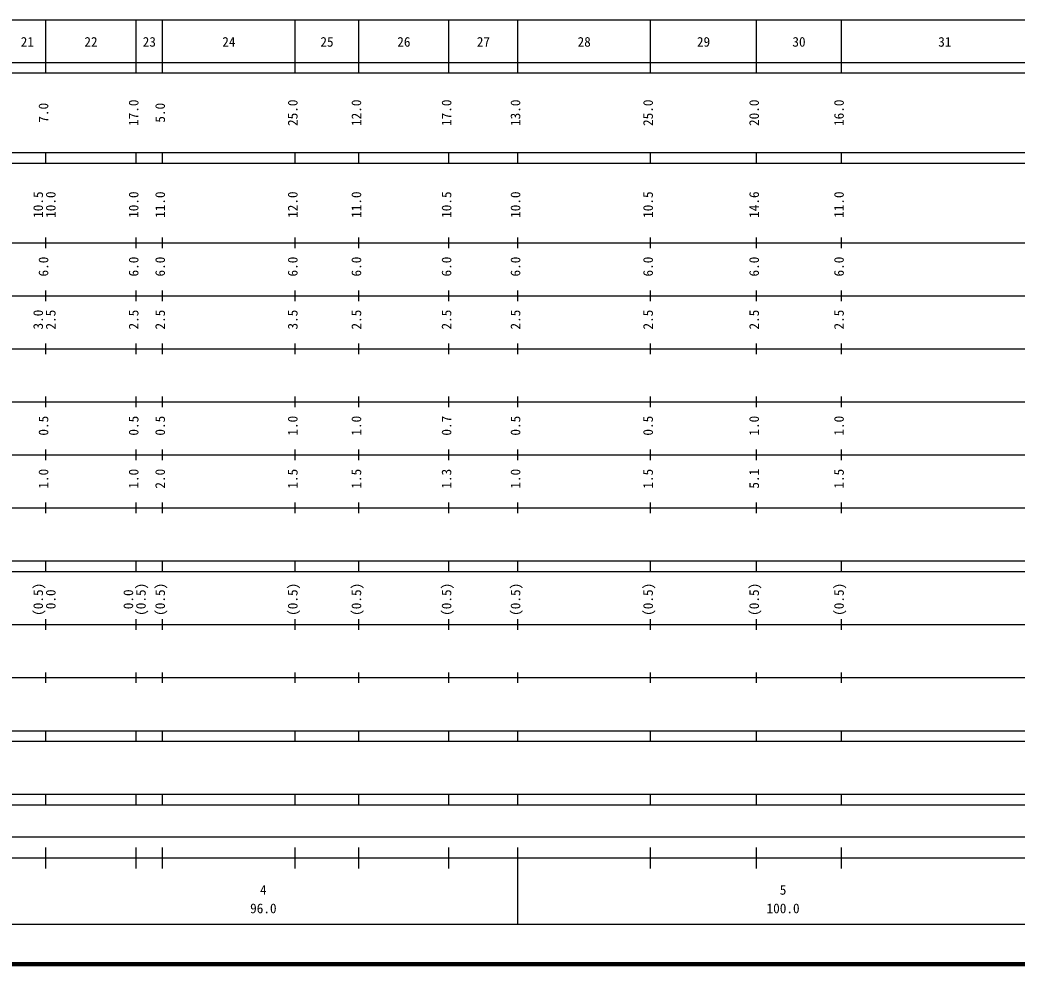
# Model space of a CAD drawing. Units: millimetres on the paper, enlarged 1000 times. Extents: x 40000 to 680000, y 20000 to 380000.
# Drawn here: x 274104 to 462122, y 20000 to 198000 of the extents above; entities that cross this region are included whole.
import ezdxf
from ezdxf.enums import TextEntityAlignment as Align

# ---------------------------------------------------------------- set-up
doc = ezdxf.new("R2010")
doc.units = ezdxf.units.MM
doc.header["$LTSCALE"] = 1000
doc.layers.add('M-TTL', color=2, linetype='Continuous', lineweight=140)
doc.layers.add('M-TTL-BAND', color=7, linetype='Continuous', lineweight=25)
doc.styles.add('ＭＳ ゴシック', font='')
doc.styles.get('ＭＳ ゴシック').set_extended_font_data('MS Gothic')

msp = doc.modelspace()

# ---------------------------------------------------------------- linework, layer by layer
at = {"layer": 'M-TTL'}
msp.add_line((40000, 20000), (680000, 20000), dxfattribs=at)
at = {"layer": 'M-TTL-BAND'}
for p, q in [((68000, 198000), (579000, 198000)), ((279000, 188000), (279000, 198000)), ((296000, 188000), (296000, 198000)), ((301000, 188000), (301000, 198000)), ((326000, 188000), (326000, 198000)), ((338000, 188000), (338000, 198000)), ((355000, 188000), (355000, 198000)), ((368000, 188000), (368000, 198000)), ((393000, 188000), (393000, 198000)), ((413000, 188000), (413000, 198000)), ((429000, 188000), (429000, 198000)), ((40000, 190000), (579000, 190000)), ((40000, 188000), (579000, 188000)), ((40000, 173000), (579000, 173000)), ((279000, 171000), (279000, 173000)), ((296000, 171000), (296000, 173000)), ((301000, 171000), (301000, 173000)), ((326000, 171000), (326000, 173000)), ((338000, 171000), (338000, 173000)), ((355000, 171000), (355000, 173000)), ((368000, 171000), (368000, 173000)), ((393000, 171000), (393000, 173000)), ((413000, 171000), (413000, 173000)), ((429000, 171000), (429000, 173000)), ((40000, 171000), (579000, 171000)), ((279000, 155000), (279000, 157000)), ((296000, 155000), (296000, 157000)), ((301000, 155000), (301000, 157000)), ((326000, 155000), (326000, 157000)), ((338000, 155000), (338000, 157000)), ((355000, 155000), (355000, 157000)), ((368000, 155000), (368000, 157000)), ((393000, 155000), (393000, 157000)), ((413000, 155000), (413000, 157000)), ((429000, 155000), (429000, 157000)), ((40000, 156000), (579000, 156000)), ((279000, 145000), (279000, 147000)), ((296000, 145000), (296000, 147000)), ((301000, 145000), (301000, 147000)), ((326000, 145000), (326000, 147000)), ((338000, 145000), (338000, 147000)), ((355000, 145000), (355000, 147000)), ((368000, 145000), (368000, 147000)), ((393000, 145000), (393000, 147000)), ((413000, 145000), (413000, 147000)), ((429000, 145000), (429000, 147000)), ((46000, 146000), (579000, 146000)), ((52000, 136000), (579000, 136000)), ((279000, 135000), (279000, 137000)), ((296000, 135000), (296000, 137000)), ((301000, 135000), (301000, 137000)), ((326000, 135000), (326000, 137000)), ((338000, 135000), (338000, 137000)), ((355000, 135000), (355000, 137000)), ((368000, 135000), (368000, 137000)), ((393000, 135000), (393000, 137000)), ((413000, 135000), (413000, 137000)), ((429000, 135000), (429000, 137000)), ((46000, 126000), (579000, 126000)), ((279000, 125000), (279000, 127000)), ((296000, 125000), (296000, 127000)), ((301000, 125000), (301000, 127000)), ((326000, 125000), (326000, 127000)), ((338000, 125000), (338000, 127000)), ((355000, 125000), (355000, 127000)), ((368000, 125000), (368000, 127000)), ((393000, 125000), (393000, 127000)), ((413000, 125000), (413000, 127000)), ((429000, 125000), (429000, 127000)), ((279000, 115000), (279000, 117000)), ((296000, 115000), (296000, 117000)), ((301000, 115000), (301000, 117000)), ((326000, 115000), (326000, 117000)), ((338000, 115000), (338000, 117000)), ((355000, 115000), (355000, 117000)), ((368000, 115000), (368000, 117000)), ((393000, 115000), (393000, 117000)), ((413000, 115000), (413000, 117000)), ((429000, 115000), (429000, 117000)), ((52000, 116000), (579000, 116000)), ((46000, 106000), (579000, 106000)), ((279000, 105000), (279000, 107000)), ((296000, 105000), (296000, 107000)), ((301000, 105000), (301000, 107000)), ((326000, 105000), (326000, 107000)), ((338000, 105000), (338000, 107000)), ((355000, 105000), (355000, 107000)), ((368000, 105000), (368000, 107000)), ((393000, 105000), (393000, 107000)), ((413000, 105000), (413000, 107000)), ((429000, 105000), (429000, 107000)), ((40000, 96000), (579000, 96000)), ((279000, 94000), (279000, 96000)), ((296000, 94000), (296000, 96000)), ((301000, 94000), (301000, 96000)), ((326000, 94000), (326000, 96000)), ((338000, 94000), (338000, 96000)), ((355000, 94000), (355000, 96000)), ((368000, 94000), (368000, 96000)), ((393000, 94000), (393000, 96000)), ((413000, 94000), (413000, 96000)), ((429000, 94000), (429000, 96000)), ((40000, 94000), (579000, 94000)), ((279000, 83000), (279000, 85000)), ((296000, 83000), (296000, 85000)), ((301000, 83000), (301000, 85000)), ((326000, 83000), (326000, 85000)), ((338000, 83000), (338000, 85000)), ((355000, 83000), (355000, 85000)), ((368000, 83000), (368000, 85000)), ((393000, 83000), (393000, 85000)), ((413000, 83000), (413000, 85000)), ((429000, 83000), (429000, 85000)), ((49000, 84000), (579000, 84000)), ((40000, 74000), (579000, 74000)), ((279000, 73000), (279000, 75000)), ((296000, 73000), (296000, 75000)), ((301000, 73000), (301000, 75000)), ((326000, 73000), (326000, 75000)), ((338000, 73000), (338000, 75000)), ((355000, 73000), (355000, 75000)), ((368000, 73000), (368000, 75000)), ((393000, 73000), (393000, 75000)), ((413000, 73000), (413000, 75000)), ((429000, 73000), (429000, 75000)), ((40000, 64000), (579000, 64000)), ((279000, 62000), (279000, 64000)), ((296000, 62000), (296000, 64000)), ((301000, 62000), (301000, 64000)), ((326000, 62000), (326000, 64000)), ((338000, 62000), (338000, 64000)), ((355000, 62000), (355000, 64000)), ((368000, 62000), (368000, 64000)), ((393000, 62000), (393000, 64000)), ((413000, 62000), (413000, 64000)), ((429000, 62000), (429000, 64000)), ((40000, 62000), (579000, 62000)), ((40000, 52000), (579000, 52000)), ((279000, 50000), (279000, 52000)), ((296000, 50000), (296000, 52000)), ((301000, 50000), (301000, 52000)), ((326000, 50000), (326000, 52000)), ((338000, 50000), (338000, 52000)), ((355000, 50000), (355000, 52000)), ((368000, 50000), (368000, 52000)), ((393000, 50000), (393000, 52000)), ((413000, 50000), (413000, 52000)), ((429000, 50000), (429000, 52000)), ((40000, 50000), (579000, 50000)), ((71000, 44000), (555000, 44000)), ((279000, 38000), (279000, 42000)), ((296000, 38000), (296000, 42000)), ((301000, 38000), (301000, 42000)), ((326000, 38000), (326000, 42000)), ((338000, 38000), (338000, 42000)), ((355000, 38000), (355000, 42000)), ((368000, 27500), (368000, 42000)), ((393000, 38000), (393000, 42000)), ((413000, 38000), (413000, 42000)), ((429000, 38000), (429000, 42000)), ((40000, 40000), (579000, 40000)), ((68000, 27500), (579000, 27500))]:
    msp.add_line(p, q, dxfattribs=at)

# ---------------------------------------------------------------- texts
at = {"layer": 'M-TTL-BAND', "style": 'ＭＳ ゴシック'}
for s, p in [('21', (275500, 192405)), ('22', (287500, 192405)), ('23', (298500, 192405)), ('24', (313500, 192405)), ('25', (332000, 192405)), ('26', (346500, 192405)), ('27', (361500, 192405)), ('28', (380500, 192405)), ('29', (403000, 192405)), ('30', (421000, 192405)), ('31', (448500, 192405)), ('4', (320000, 32523)), ('5', (418000, 32523)), ('96.0', (320000, 29033)), ('100.0', (418000, 29033))]:
    msp.add_text(s, height=1833, dxfattribs=at).set_placement(p, align=Align.BOTTOM_CENTER)
for s, p in [('17.0', (297000, 180500)), ('25.0', (327000, 180500)), ('12.0', (339000, 180500)), ('17.0', (356000, 180500)), ('13.0', (369000, 180500)), ('25.0', (394000, 180500)), ('20.0', (414000, 180500)), ('16.0', (430000, 180500)), ('7.0', (280000, 180500)), ('5.0', (302000, 180500)), ('10.5', (279000, 163174)), ('10.0', (281370, 163174)), ('10.0', (297000, 163174)), ('11.0', (302000, 163174)), ('12.0', (327000, 163174)), ('11.0', (339000, 163174)), ('10.5', (356000, 163174)), ('10.0', (369000, 163174)), ('10.5', (394000, 163174)), ('14.6', (414000, 163174)), ('11.0', (430000, 163174)), ('6.0', (280000, 151500)), ('6.0', (297000, 151500)), ('6.0', (302000, 151500)), ('6.0', (327000, 151500)), ('6.0', (339000, 151500)), ('6.0', (356000, 151500)), ('6.0', (369000, 151500)), ('6.0', (394000, 151500)), ('6.0', (414000, 151500)), ('6.0', (430000, 151500)), ('3.0', (279000, 141500)), ('2.5', (281370, 141500)), ('2.5', (297000, 141500)), ('2.5', (302000, 141500)), ('3.5', (327000, 141500)), ('2.5', (339000, 141500)), ('2.5', (356000, 141500)), ('2.5', (369000, 141500)), ('2.5', (394000, 141500)), ('2.5', (414000, 141500)), ('2.5', (430000, 141500)), ('0.5', (280000, 121500)), ('0.5', (297000, 121500)), ('0.5', (302000, 121500)), ('1.0', (327000, 121500)), ('1.0', (339000, 121500)), ('0.7', (356000, 121500)), ('0.5', (369000, 121500)), ('0.5', (394000, 121500)), ('1.0', (414000, 121500)), ('1.0', (430000, 121500)), ('1.0', (280000, 111500)), ('1.0', (297000, 111500)), ('2.0', (302000, 111500)), ('1.5', (327000, 111500)), ('1.5', (339000, 111500)), ('1.3', (356000, 111500)), ('1.0', (369000, 111500)), ('1.5', (394000, 111500)), ('5.1', (414000, 111500)), ('1.5', (430000, 111500)), ('(0.5)', (279000, 88764)), ('0.0', (281370, 88764)), ('0.0', (296000, 88764)), ('(0.5)', (298370, 88764)), ('(0.5)', (302000, 88764)), ('(0.5)', (327000, 88764)), ('(0.5)', (339000, 88764)), ('(0.5)', (356000, 88764)), ('(0.5)', (369000, 88764)), ('(0.5)', (394000, 88764)), ('(0.5)', (414000, 88764)), ('(0.5)', (430000, 88764))]:
    msp.add_text(s, height=1833, rotation=90, dxfattribs=at).set_placement(p, align=Align.BOTTOM_CENTER)

doc.saveas('drawing.dxf')
